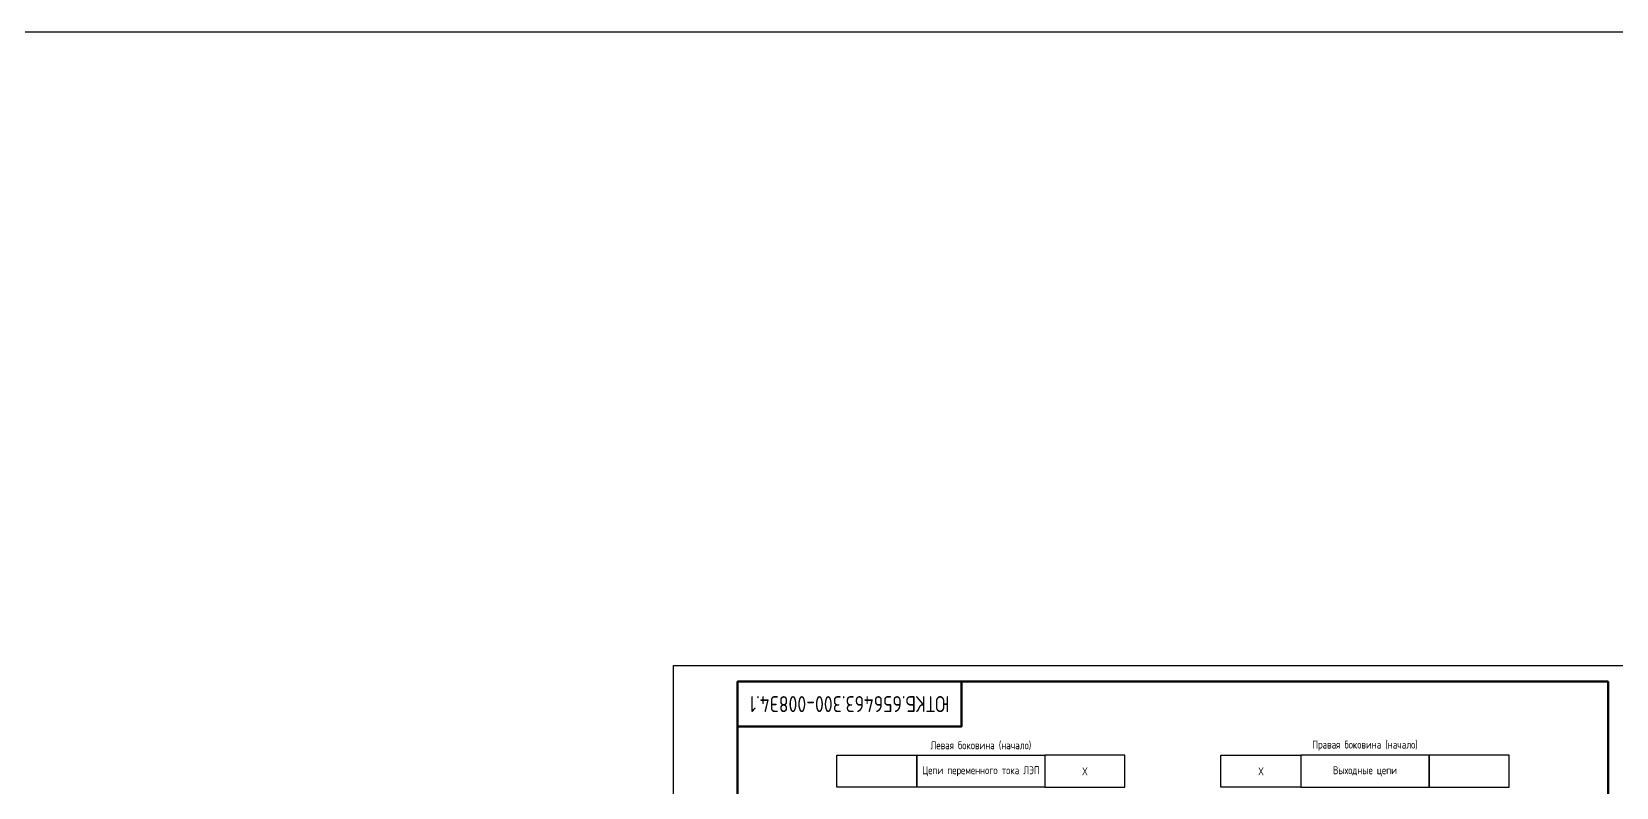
# Model space of a CAD drawing. Header units: millimetres. Extents: x -774 to 2891, y -90 to 618.
# Drawn here: x 1899.5 to 2394.5, y 382 to 618 of the extents above; entities that cross this region are included whole.
import ezdxf

# ---------------------------------------------------------------- set-up
doc = ezdxf.new("R2010")
doc.units = ezdxf.units.MM
doc.styles.add('Gost_type_A', font='GOST_A.TTF')

# ---------------------------------------------------------------- blocks, each defined once
blk = doc.blocks.new('Штамп угловой верхний')
at = {"lineweight": 50}
blk.add_lwpolyline([(0, 0), (70, 0), (70, -14), (0, -14)], close=True, dxfattribs=at)

msp = doc.modelspace()

# ---------------------------------------------------------------- linework, layer by layer
for points in [[(-774, 618), (2891, 618), (2891, -90), (-774, -90)], [(2397, 420), (2397, 0), (2100, 0), (2100, 420)], [(2151, 392), (2176, 392), (2176, 382), (2151, 382)], [(2176, 392), (2216, 392), (2216, 382), (2176, 382)], [(2241, 392), (2216, 392), (2216, 382), (2241, 382)], [(2271, 392), (2296, 392), (2296, 382), (2271, 382)], [(2336, 392), (2296, 392), (2296, 382), (2336, 382)], [(2361, 392), (2336, 392), (2336, 382), (2361, 382)]]:
    msp.add_lwpolyline(points, close=True)
at = {"lineweight": 50}
msp.add_lwpolyline([(2392, 415), (2392, 5), (2120, 5), (2120, 415)], close=True, dxfattribs=at)

# ---------------------------------------------------------------- block references
msp.add_blockref('Штамп угловой верхний', (2120, 415))

# ---------------------------------------------------------------- texts
at = {"insert": (2155, 408), "char_height": 5, "width": 70, "attachment_point": 5, "rotation": 180, "style": 'Gost_type_A'}
msp.add_mtext('ЮТКБ.656463.300-008Э4.1', dxfattribs=at)
at = {"char_height": 2.5, "attachment_point": 5, "style": 'Gost_type_A'}
for s, insert, width in [('Левая боковина (начало)', (2196, 395), 90), ('Правая боковина (начало)', (2316, 395), 90), ('Цепи переменного тока ЛЭП', (2196, 387), 40), ('X', (2228.5, 387), 25), ('X', (2283.5, 387), 25), ('Выходные цепи ', (2316, 387), 40)]:
    msp.add_mtext(s, dxfattribs=dict(at, insert=insert, width=width))

doc.saveas('drawing.dxf')
